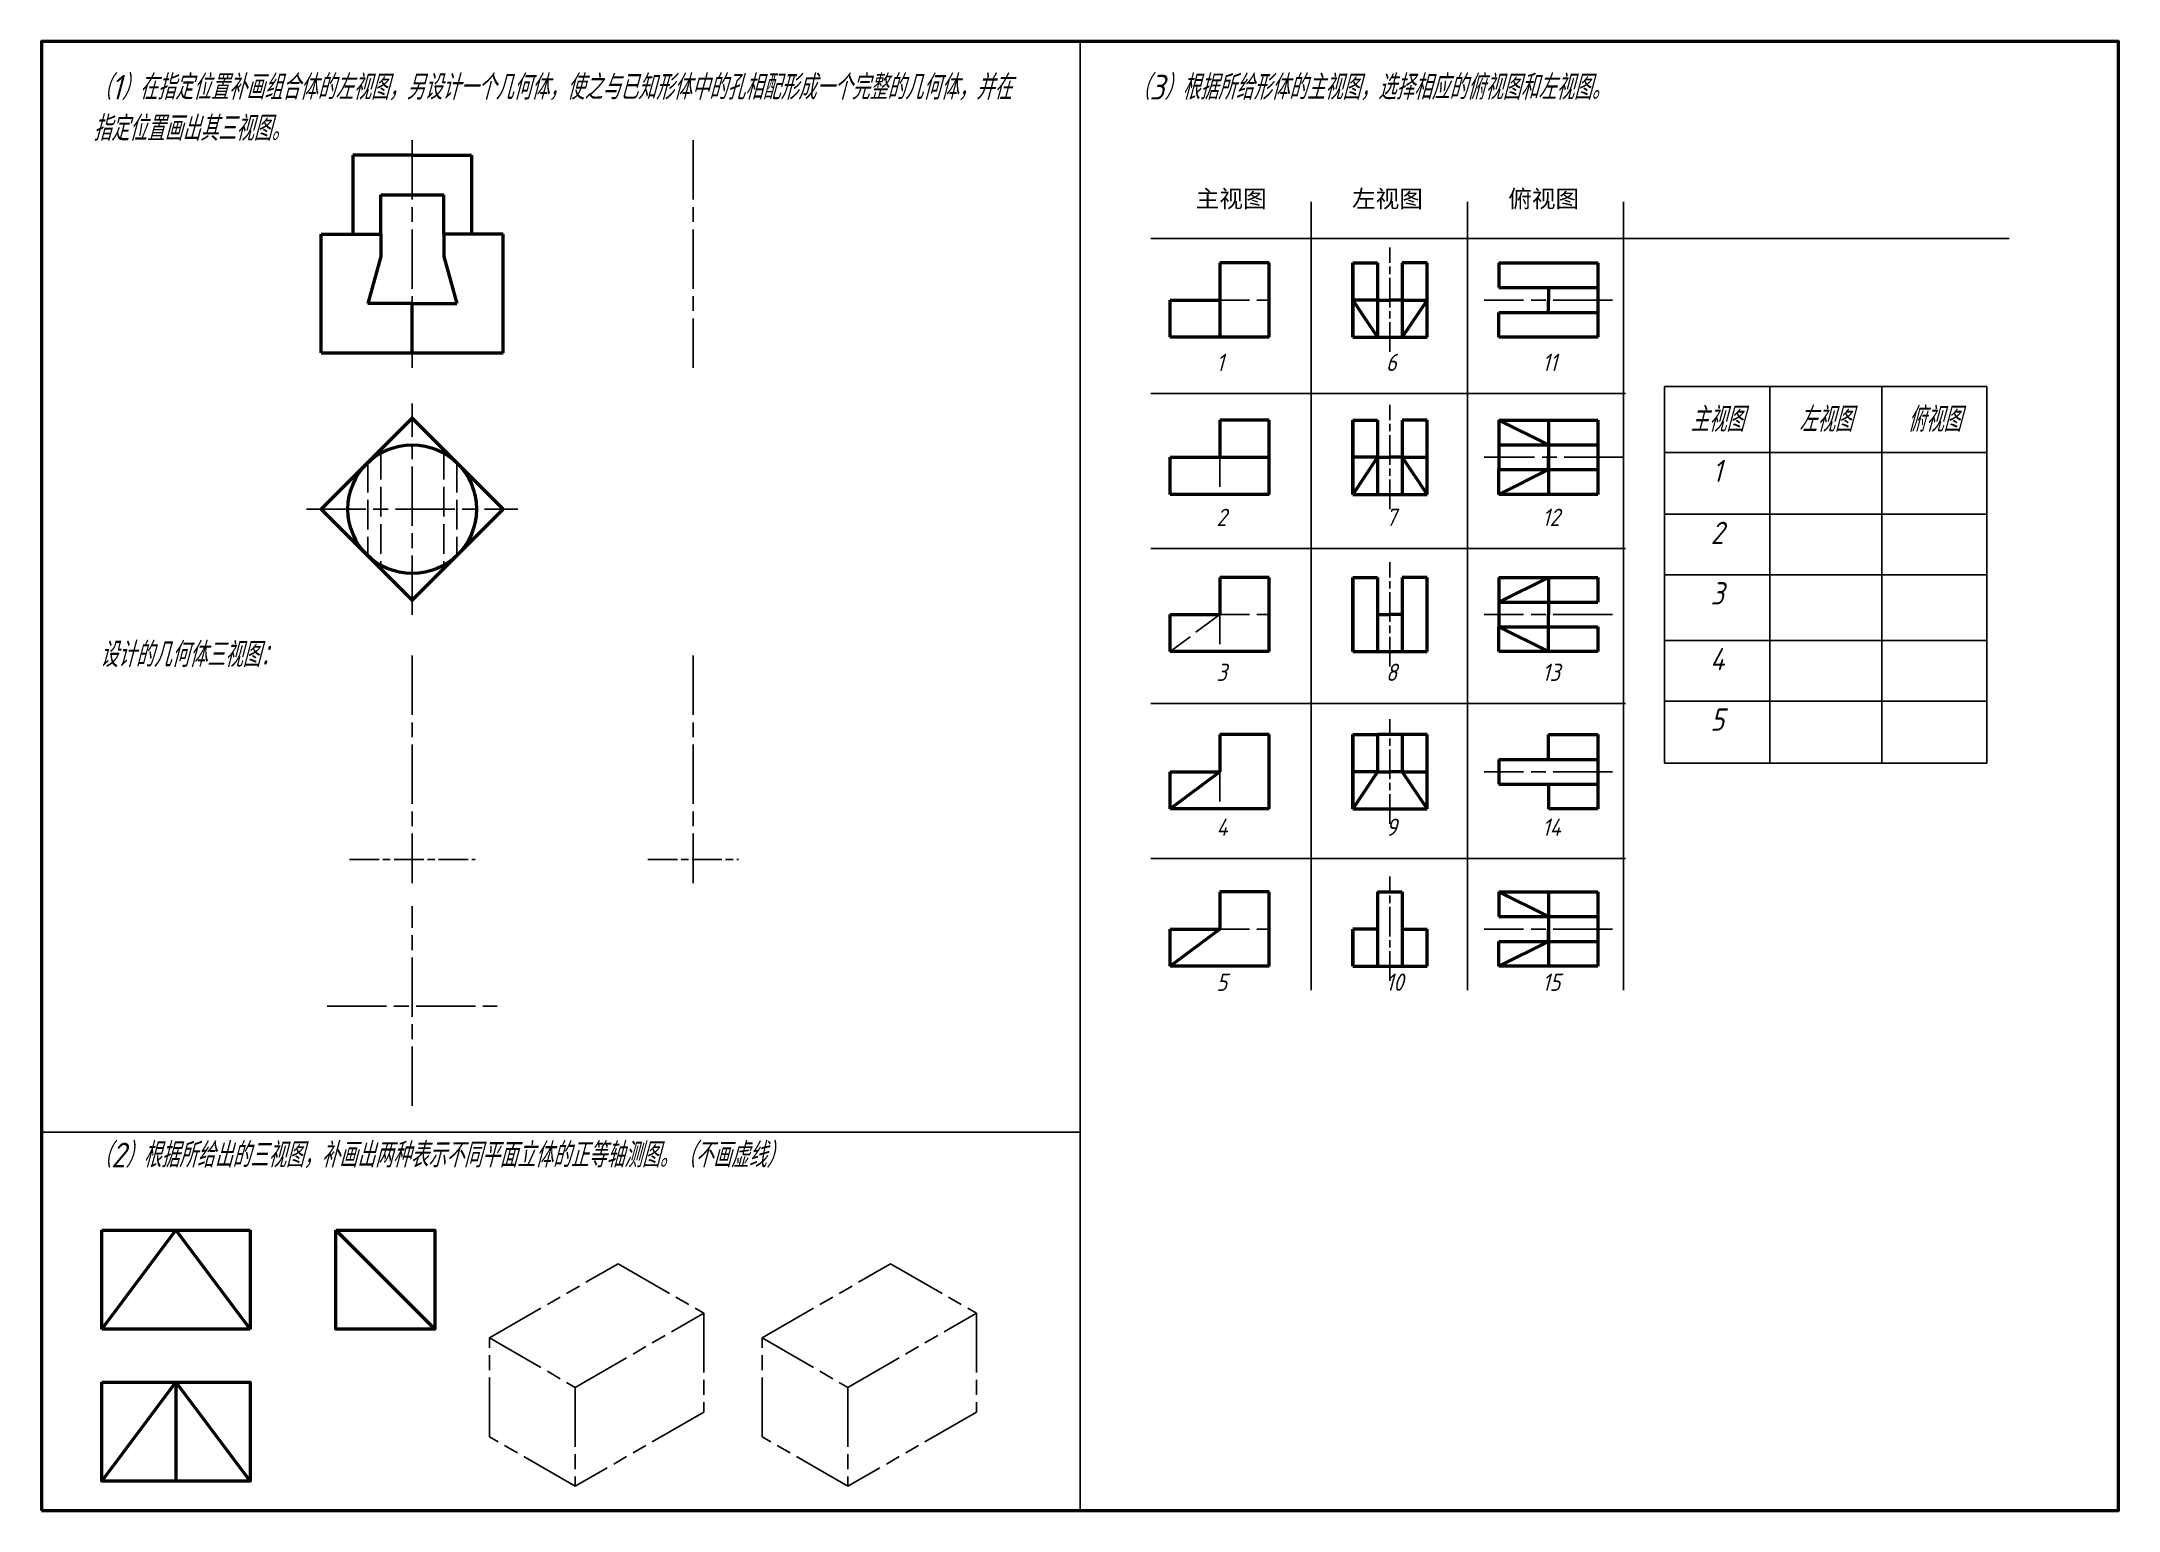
# Model space of a CAD drawing. Header units: millimetres. Extents: x 0 to 420, y 0 to 297.
import ezdxf

# ---------------------------------------------------------------- set-up
doc = ezdxf.new("R2010")
doc.units = ezdxf.units.MM
for name, pattern in [('AM_ISO02W050', [7.5, 6, -1.5]), ('AM_ISO08W050', [18, 12, -1.5, 3, -1.5]), ('AM_ISO08W050x2', [9, 6, -0.75, 1.5, -0.75]), ('AM_ISO09W050', [22.5, 12, -1.5, 3, -1.5, 3, -1.5])]:
    doc.linetypes.add(name, pattern=pattern)
for name, color, linetype, lineweight in [('AM_0', 7, 'Continuous', 50), ('AM_11', 3, 'AM_ISO09W050', 25), ('AM_3', 6, 'AM_ISO02W050', 25), ('AM_4', 3, 'Continuous', 25), ('AM_6', 2, 'Continuous', 25), ('AM_7', 4, 'AM_ISO08W050', 25)]:
    doc.layers.add(name, color=color, linetype=linetype, lineweight=lineweight)
doc.styles.get("Standard").update_dxf_attribs({"font": 'gbeitc.shx', "bigfont": 'gbcbig.shx'})

# ---------------------------------------------------------------- blocks, each defined once
blk = doc.blocks.new('*T3')
at = {"layer": 'AM_6', "color": 0, "linetype": 'ByBlock', "lineweight": -2, "transparency": 16777216}
for p, q in [((0, 0), (65.17, 0)), ((0, 0), (0, -76.13)), ((21.26, 0), (21.26, -76.13)), ((43.9, 0), (43.9, -76.13)), ((65.17, 0), (65.17, -76.13)), ((0, -13.3), (65.17, -13.3)), ((0, -25.83), (65.17, -25.83)), ((0, -38.06), (65.17, -38.06)), ((0, -51.36), (65.17, -51.36)), ((0, -63.59), (65.17, -63.59)), ((0, -76.13), (65.17, -76.13))]:
    blk.add_line(p, q, dxfattribs=at)
at = {"layer": 'AM_6', "color": 0, "transparency": 16777216}
for s, insert, char_height, width, attachment_point in [('主视图', (10.63, -6.65), 5, 18.2639, 5), ('左视图', (32.58, -6.65), 5, 19.6407, 5), ('俯视图', (54.54, -6.65), 5, 18.2639, 5), ('1', (10.63, -14.8), 4.5, 18.2639, 2), ('2', (10.63, -27.33), 4.5, 18.2639, 2), ('3', (10.63, -39.56), 4.5, 18.2639, 2), ('4', (10.63, -52.86), 4.5, 18.2639, 2), ('5', (10.63, -65.09), 4.5, 18.2639, 2)]:
    blk.add_mtext(s, dxfattribs=dict(at, insert=insert, char_height=char_height, width=width, attachment_point=attachment_point))

msp = doc.modelspace()

# ---------------------------------------------------------------- linework, layer by layer
at = {"layer": 'AM_0'}
for p, q in [((74.97, 274.03), (62.97, 274.03)), ((62.97, 274.03), (62.97, 258.03)), ((74.97, 274.03), (86.97, 274.03)), ((86.97, 274.03), (86.97, 258.03)), ((68.58, 258.03), (68.58, 266.03)), ((68.58, 266.03), (81.35, 266.03)), ((81.35, 258.03), (81.35, 266.03)), ((56.58, 234.03), (56.58, 258.03)), ((56.58, 234.03), (56.58, 258.03)), ((56.58, 258.03), (68.58, 258.03)), ((68.58, 258.03), (68.58, 253.53)), ((93.35, 258.03), (81.35, 258.03)), ((81.35, 258.03), (81.35, 253.53)), ((93.35, 234.03), (93.35, 258.03)), ((68.58, 253.53), (65.97, 244.03)), ((81.35, 253.53), (83.97, 244.03)), ((248.25, 252.24), (238.25, 252.24)), ((238.25, 252.24), (238.25, 237.24)), ((248.25, 237.24), (248.25, 252.24)), ((265.18, 252.24), (265.18, 237.24)), ((265.18, 237.24), (265.18, 252.24)), ((265.18, 252.24), (270.18, 252.24)), ((270.18, 252.24), (270.18, 237.24)), ((280.18, 252.24), (275.18, 252.24)), ((275.18, 252.24), (275.18, 237.24)), ((280.18, 237.24), (280.18, 252.24)), ((294.71, 252.24), (314.71, 252.24)), ((294.71, 252.24), (294.71, 247.24)), ((314.71, 252.24), (314.71, 237.24)), ((74.97, 244.03), (65.97, 244.03)), ((74.97, 234.03), (74.97, 244.03)), ((74.97, 244.03), (83.97, 244.03)), ((228.25, 237.24), (228.25, 244.74)), ((228.25, 244.74), (238.25, 244.74)), ((270.18, 244.74), (265.18, 244.74)), ((265.18, 244.74), (270.18, 237.24)), ((270.18, 244.74), (272.68, 244.74)), ((275.18, 244.74), (272.68, 244.74)), ((275.18, 244.74), (280.18, 244.74)), ((280.18, 244.74), (275.18, 237.24)), ((294.71, 247.24), (314.71, 247.24)), ((304.71, 247.24), (304.71, 244.74)), ((304.71, 242.24), (304.71, 244.74)), ((294.71, 237.24), (294.71, 242.24)), ((294.71, 242.24), (314.71, 242.24)), ((248.25, 237.24), (228.25, 237.24)), ((265.18, 237.24), (280.18, 237.24)), ((314.71, 237.24), (294.71, 237.24)), ((56.58, 234.03), (93.35, 234.03)), ((74.97, 220.84), (56.58, 202.45)), ((93.35, 202.45), (74.97, 220.84)), ((248.25, 220.44), (238.25, 220.44)), ((238.25, 220.44), (238.25, 212.94)), ((248.25, 205.44), (248.25, 220.44)), ((265.18, 220.44), (265.18, 205.44)), ((265.18, 205.44), (265.18, 220.44)), ((265.18, 220.44), (270.18, 220.44)), ((270.18, 220.44), (270.18, 205.44)), ((280.18, 220.44), (275.18, 220.44)), ((275.18, 220.44), (275.18, 205.44)), ((280.18, 205.44), (280.18, 220.44)), ((294.71, 220.44), (314.71, 220.44)), ((294.71, 220.44), (294.71, 215.44)), ((294.71, 220.44), (304.71, 215.44)), ((304.71, 220.44), (304.71, 205.44)), ((314.71, 220.44), (314.71, 205.44)), ((294.71, 215.44), (314.71, 215.44)), ((294.71, 215.44), (294.71, 210.44)), ((228.25, 205.44), (228.25, 212.94)), ((228.25, 212.94), (238.25, 212.94)), ((238.25, 212.94), (248.25, 212.94)), ((270.18, 212.94), (265.18, 212.94)), ((270.18, 212.94), (265.18, 205.44)), ((270.18, 212.94), (272.68, 212.94)), ((275.18, 212.94), (272.68, 212.94)), ((275.18, 212.94), (280.18, 212.94)), ((275.18, 212.94), (280.18, 205.44)), ((294.71, 205.44), (294.71, 210.44)), ((294.71, 210.44), (314.71, 210.44)), ((304.71, 210.44), (294.71, 205.44)), ((304.71, 210.44), (304.71, 212.94)), ((56.58, 202.45), (74.97, 184.07)), ((74.97, 184.07), (93.35, 202.45)), ((248.25, 205.44), (228.25, 205.44)), ((265.18, 205.44), (280.18, 205.44)), ((314.71, 205.44), (294.71, 205.44)), ((248.25, 188.65), (238.25, 188.65)), ((238.25, 188.65), (238.25, 181.15)), ((248.25, 173.65), (248.25, 188.65)), ((265.18, 188.65), (265.18, 173.65)), ((265.18, 173.65), (265.18, 188.65)), ((265.18, 188.65), (270.18, 188.65)), ((270.18, 188.65), (270.18, 173.65)), ((280.18, 188.65), (275.18, 188.65)), ((275.18, 188.65), (275.18, 173.65)), ((280.18, 173.65), (280.18, 188.65)), ((294.71, 188.65), (314.71, 188.65)), ((294.71, 188.65), (294.71, 183.65)), ((294.71, 183.65), (304.71, 188.65)), ((304.71, 188.65), (304.71, 181.15)), ((314.71, 188.65), (314.71, 183.65)), ((228.25, 173.65), (228.25, 181.15)), ((228.25, 181.15), (238.25, 181.15)), ((270.18, 181.15), (272.68, 181.15)), ((275.18, 181.15), (272.68, 181.15)), ((294.71, 183.65), (314.71, 183.65)), ((294.71, 183.65), (294.71, 178.65)), ((304.71, 173.65), (304.71, 181.15)), ((294.71, 173.65), (294.71, 178.65)), ((294.71, 178.65), (314.71, 178.65)), ((294.71, 178.65), (304.71, 173.65)), ((314.71, 178.65), (314.71, 173.65)), ((248.25, 173.65), (228.25, 173.65)), ((265.18, 173.65), (280.18, 173.65)), ((314.71, 173.65), (294.71, 173.65)), ((248.25, 156.86), (238.25, 156.86)), ((238.25, 156.86), (238.25, 149.36)), ((248.25, 141.86), (248.25, 156.86)), ((265.18, 156.86), (265.18, 141.86)), ((265.18, 141.86), (265.18, 156.86)), ((265.18, 156.86), (270.18, 156.86)), ((280.18, 156.86), (270.18, 156.86)), ((270.18, 156.86), (270.18, 149.36)), ((275.18, 156.86), (275.18, 149.36)), ((280.18, 141.86), (280.18, 156.86)), ((304.71, 156.86), (314.71, 156.86)), ((304.71, 151.86), (304.71, 156.86)), ((314.71, 156.86), (314.71, 141.86)), ((294.71, 151.86), (314.71, 151.86)), ((294.71, 151.86), (294.71, 146.86)), ((228.25, 141.86), (228.25, 149.36)), ((228.25, 149.36), (238.25, 149.36)), ((238.25, 149.36), (228.25, 141.86)), ((270.18, 149.36), (265.18, 149.36)), ((270.18, 149.36), (265.18, 141.86)), ((270.18, 149.36), (272.68, 149.36)), ((275.18, 149.36), (272.68, 149.36)), ((275.18, 149.36), (280.18, 149.36)), ((275.18, 149.36), (280.18, 141.86)), ((294.71, 146.86), (314.71, 146.86)), ((304.71, 146.86), (304.71, 141.86)), ((248.25, 141.86), (228.25, 141.86)), ((265.18, 141.86), (280.18, 141.86)), ((314.71, 141.86), (304.71, 141.86)), ((248.25, 125.06), (238.25, 125.06)), ((238.25, 125.06), (238.25, 117.56)), ((248.25, 110.06), (248.25, 125.06)), ((270.18, 125.06), (270.18, 110.06)), ((270.18, 125.06), (275.18, 125.06)), ((275.18, 125.06), (275.18, 110.06)), ((294.71, 125.06), (314.71, 125.06)), ((294.71, 125.06), (294.71, 120.06)), ((294.71, 125.06), (304.71, 120.06)), ((304.71, 125.06), (304.71, 110.06)), ((314.71, 125.06), (314.71, 110.06)), ((294.71, 120.06), (314.71, 120.06)), ((228.25, 110.06), (228.25, 117.56)), ((228.25, 117.56), (238.25, 117.56)), ((238.25, 117.56), (228.25, 110.06)), ((265.18, 117.56), (265.18, 110.06)), ((265.18, 110.06), (265.18, 117.56)), ((270.18, 117.56), (265.18, 117.56)), ((275.18, 117.56), (280.18, 117.56)), ((280.18, 110.06), (280.18, 117.56)), ((294.71, 110.06), (294.71, 115.06)), ((294.71, 115.06), (314.71, 115.06)), ((304.71, 115.06), (294.71, 110.06)), ((304.71, 115.06), (304.71, 117.56)), ((248.25, 110.06), (228.25, 110.06)), ((265.18, 110.06), (280.18, 110.06)), ((314.71, 110.06), (294.71, 110.06)), ((12.18, 36.68), (12.18, 56.68)), ((12.18, 56.68), (42.18, 56.68)), ((12.18, 36.68), (27.18, 56.68)), ((27.18, 56.68), (42.18, 36.68)), ((42.18, 56.68), (42.18, 36.68)), ((79.52, 36.68), (59.52, 56.68)), ((42.18, 36.68), (12.18, 36.68)), ((12.18, 5.91), (27.18, 25.91)), ((27.18, 25.91), (27.18, 5.91)), ((27.18, 25.91), (42.18, 5.91))]:
    msp.add_line(p, q, dxfattribs=at)
for points in [[(0, 0), (420, 0), (420, 297), (0, 297)], [(59.52, 56.68), (79.52, 56.68), (79.52, 36.68), (59.52, 36.68)], [(12.18, 25.91), (42.18, 25.91), (42.18, 5.91), (12.18, 5.91)]]:
    msp.add_lwpolyline(points, close=True, dxfattribs=at)
msp.add_circle((74.97, 202.45), 13, dxfattribs=at)
at = {"layer": 'AM_11'}
for p, q in [((90.6, 34.88), (116.58, 49.88)), ((116.58, 49.88), (133.9, 39.88)), ((145.73, 34.88), (171.71, 49.88)), ((171.71, 49.88), (189.04, 39.88)), ((107.92, 24.88), (133.9, 39.88)), ((133.9, 39.88), (133.9, 19.88)), ((163.05, 24.88), (189.04, 39.88)), ((189.04, 39.88), (189.04, 19.88)), ((90.6, 14.88), (90.6, 34.88)), ((90.6, 34.88), (107.92, 24.88)), ((145.73, 14.88), (145.73, 34.88)), ((145.73, 34.88), (163.05, 24.88)), ((107.92, 24.88), (107.92, 4.88)), ((163.05, 24.88), (163.05, 4.88)), ((133.9, 19.88), (107.92, 4.88)), ((189.04, 19.88), (163.05, 4.88)), ((107.92, 4.88), (90.6, 14.88)), ((163.05, 4.88), (145.73, 14.88))]:
    msp.add_line(p, q, dxfattribs=at)
at = {"layer": 'AM_3'}
for p, q in [((238.25, 244.74), (248.25, 244.74)), ((68.59, 214.45), (68.59, 190.45)), ((81.35, 214.45), (81.35, 190.45)), ((65.97, 211.84), (65.97, 193.07)), ((83.97, 211.84), (83.97, 193.07)), ((238.25, 212.94), (238.25, 205.44)), ((238.25, 181.15), (228.25, 173.65)), ((238.25, 181.15), (248.25, 181.15)), ((238.25, 181.15), (238.25, 173.65)), ((238.25, 149.36), (238.25, 141.86)), ((238.25, 117.56), (248.25, 117.56))]:
    msp.add_line(p, q, dxfattribs=at)
at = {"layer": 'AM_4'}
for p, q in [((210, 297), (210, 0)), ((256.73, 264.57), (256.73, 105.2)), ((288.33, 264.57), (288.33, 105.2)), ((319.93, 264.57), (319.93, 105.2)), ((224.31, 257.16), (320.32, 257.16)), ((320.32, 257.16), (397.92, 257.16)), ((224.31, 225.83), (320.32, 225.83)), ((224.31, 194.5), (320.32, 194.5)), ((224.31, 163.17), (320.32, 163.17)), ((224.31, 131.84), (320.32, 131.84)), ((0, 76.51), (210, 76.51))]:
    msp.add_line(p, q, dxfattribs=at)
at = {"layer": 'AM_7'}
for p, q in [((74.97, 277.03), (74.97, 231.03)), ((131.77, 277.03), (131.77, 231.03)), ((317.71, 244.74), (291.72, 244.74)), ((74.97, 181.07), (74.97, 223.84)), ((319.93, 212.94), (291.72, 212.94)), ((53.58, 202.45), (96.35, 202.45)), ((317.71, 181.15), (291.72, 181.15)), ((74.97, 172.85), (74.97, 126.85)), ((131.77, 172.85), (131.77, 126.85)), ((317.71, 149.36), (291.72, 149.36)), ((74.97, 81.79), (74.97, 122.18)), ((317.71, 117.56), (291.72, 117.56)), ((57.77, 101.98), (92.17, 101.98))]:
    msp.add_line(p, q, dxfattribs=at)
at = {"layer": 'AM_7', "linetype": 'AM_ISO08W050x2'}
for p, q in [((272.68, 234.24), (272.68, 255.34)), ((272.68, 202.44), (272.68, 223.55)), ((272.68, 170.65), (272.68, 191.76)), ((272.68, 138.86), (272.68, 159.96)), ((62.28, 131.65), (87.66, 131.65)), ((122.59, 131.65), (140.96, 131.65)), ((272.68, 107.06), (272.68, 128.17))]:
    msp.add_line(p, q, dxfattribs=at)

# ---------------------------------------------------------------- block references
msp.add_blockref('*T3', (328.22, 227.24))

# ---------------------------------------------------------------- texts
at = {"layer": 'AM_6'}
for s, width, heights, insert, char_height, attachment_point in [('（1）在指定位置补画组合体的左视图，另设计一个几何体，使之与已知形体中的孔相配形成一个完整的几何体，并在指定位置画出其三视图。', 185.6749, [29.13], (10.44, 290.27), 5, 1), ('（3）根据所给形体的主视图，选择相应的俯视图和左视图。', 185.6749, [0], (220.44, 290.27), 5, 1), ('\\pxqc;{\\fSimSun|b0|i0|c134|p2;主视图}', 32.3181, [0], (240.57, 265.02), 3.5, 5), ('\\pxqc;{\\fSimSun|b0|i0|c134|p2;左视图}', 32.3181, [0], (272.17, 265.02), 3.5, 5), ('\\pxqc;{\\fSimSun|b0|i0|c134|p2;俯视图}', 32.3181, [0], (303.77, 265.02), 3.5, 5), ('1', 7.4631, [0], (237.59, 233.88), 3.5, 1), ('6', 7.4631, [0], (271.87, 233.88), 3.5, 1), ('11', 7.4631, [0], (303.47, 233.88), 3.5, 1), ('2', 3.5, [6.66], (237.59, 202.55), 3.5, 1), ('7', 7.4631, [0], (271.87, 202.55), 3.5, 1), ('12', 7.4631, [0], (303.47, 202.55), 3.5, 1), ('设计的几何体三视图：', 61.028, [0], (11.8, 175.54), 5, 1), ('3', 7.4631, [0], (237.59, 171.22), 3.5, 1), ('8', 7.4631, [0], (271.87, 171.22), 3.5, 1), ('13', 7.4631, [0], (303.47, 171.22), 3.5, 1), ('4', 7.4631, [0], (237.59, 139.89), 3.5, 1), ('9', 7.4631, [0], (271.87, 139.89), 3.5, 1), ('14', 7.4631, [0], (303.47, 139.89), 3.5, 1), ('5', 7.4631, [0], (237.59, 108.56), 3.5, 1), ('10', 7.4631, [0], (271.87, 108.56), 3.5, 1), ('15', 7.4631, [0], (303.47, 108.56), 3.5, 1), ('（2）根据所给出的三视图，补画出两种表示不同平面立体的正等轴测图。（不画虚线）', 185.6749, [0], (10.44, 74.36), 5, 1)]:
    msp.add_mtext_dynamic_manual_height_columns(s, width=width, gutter_width=12.5, heights=heights, dxfattribs=dict(at, insert=insert, char_height=char_height, attachment_point=attachment_point))

doc.saveas('drawing.dxf')
